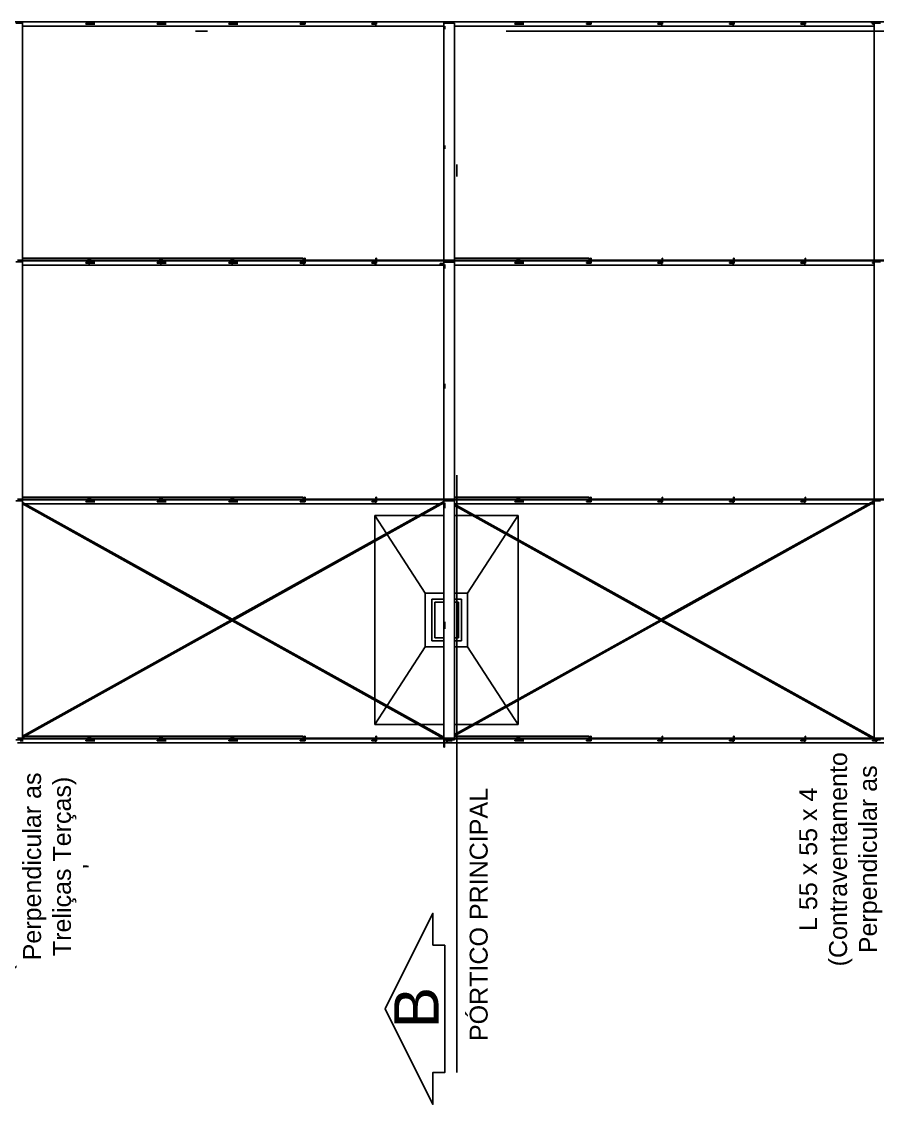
# Model space of a CAD drawing. Header units: inches. Extents: x -37 to 842, y -205 to 94.
# Drawn here: x 13.72 to 20.88, y -203.52 to -194.46 of the extents above; entities that cross this region are included whole.
import ezdxf

# ---------------------------------------------------------------- set-up
doc = ezdxf.new("R2010")
doc.units = ezdxf.units.IN
doc.header["$MEASUREMENT"] = 0
doc.linetypes.add('DIVIDE', pattern=[1.25, 0.5, -0.25, 0, -0.25, 0, -0.25])
for name, color, linetype in [('LCL-LINHACORTE', 171, 'DIVIDE'), ('LCL-TEXTO2', 171, 'Continuous'), ('Planta_coberta-VIS', 7, 'Continuous')]:
    doc.layers.add(name, color=color, linetype=linetype)
doc.layers.add('REFERENCIA_DAS_BARRAS', color=2, linetype='Continuous', lineweight=9)
doc.styles.add('Arial', font='arial.ttf')
doc.styles.get("Standard").update_dxf_attribs({"font": 'arial.ttf'})

msp = doc.modelspace()

# ---------------------------------------------------------------- linework, layer by layer
at = {"layer": 'LCL-LINHACORTE', "ltscale": 10}
for p, q in [((17.3576, -203.2551), (17.3576, -186.6446)), ((5.0703, -194.5401), (29.2764, -194.5401))]:
    msp.add_line(p, q, dxfattribs=at)
at = {"layer": 'LCL-LINHACORTE', "linetype": 'ByBlock'}
msp.add_lwpolyline([(17.2576, -202.1895), (17.2576, -203.2562), (17.1576, -203.2562), (17.1576, -203.5228), (16.7576, -202.7228), (17.1576, -201.9228), (17.1576, -202.1895), (17.2576, -202.1895)], dxfattribs=at)
at = {"layer": 'Planta_coberta-VIS'}
for p, q in [((6.5023, -194.4616), (17.2723, -194.4616)), ((13.6676, -194.4704), (13.7226, -194.4704)), ((13.6716, -194.4698), (13.7226, -194.4698)), ((13.7226, -194.4704), (13.7226, -194.4698)), ((13.7226, -196.4566), (13.7226, -194.4704)), ((13.7226, -194.4748), (13.729, -194.4748)), ((13.7226, -194.4798), (13.729, -194.4798)), ((13.7226, -194.4966), (16.6767, -194.4966)), ((14.2522, -194.4798), (14.2522, -194.4748)), ((14.2522, -194.4748), (14.2806, -194.4748)), ((14.2522, -194.4798), (14.2806, -194.4798)), ((14.2759, -194.4748), (14.2759, -194.4616)), ((14.2806, -194.4748), (14.3007, -194.4748)), ((14.2806, -194.4798), (14.3007, -194.4798)), ((14.2872, -194.4748), (14.2872, -194.4616)), ((14.2922, -194.4748), (14.2922, -194.4616)), ((14.3007, -194.4748), (14.3273, -194.4748)), ((14.3007, -194.4798), (14.3007, -194.4748)), ((14.3007, -194.4798), (14.3273, -194.4798)), ((14.8506, -194.4798), (14.8506, -194.4748)), ((14.8506, -194.4748), (14.879, -194.4748)), ((14.8506, -194.4798), (14.879, -194.4798)), ((14.8743, -194.4748), (14.8743, -194.4616)), ((14.879, -194.4748), (14.8991, -194.4748)), ((14.879, -194.4798), (14.8991, -194.4798)), ((14.8856, -194.4748), (14.8856, -194.4616)), ((14.8906, -194.4748), (14.8906, -194.4616)), ((14.8991, -194.4748), (14.9256, -194.4748)), ((14.8991, -194.4798), (14.8991, -194.4748)), ((14.8991, -194.4798), (14.9256, -194.4798)), ((15.4489, -194.4798), (15.4489, -194.4748)), ((15.4489, -194.4748), (15.4773, -194.4748)), ((15.4489, -194.4798), (15.4773, -194.4798)), ((15.4726, -194.4748), (15.4726, -194.4616)), ((15.4773, -194.4748), (15.4974, -194.4748)), ((15.4773, -194.4798), (15.4974, -194.4798)), ((15.4839, -194.4748), (15.4839, -194.4616)), ((15.4889, -194.4748), (15.4889, -194.4616)), ((15.4974, -194.4748), (15.524, -194.4748)), ((15.4974, -194.4798), (15.4974, -194.4748)), ((15.4974, -194.4798), (15.524, -194.4798)), ((16.0472, -194.4798), (16.0472, -194.4748)), ((16.0472, -194.4748), (16.0822, -194.4748)), ((16.0472, -194.4798), (16.0872, -194.4798)), ((16.0822, -194.4748), (16.0822, -194.4616)), ((16.0872, -194.4798), (16.0872, -194.4616)), ((16.6456, -194.4798), (16.6456, -194.4748)), ((16.6456, -194.4748), (16.6806, -194.4748)), ((16.6456, -194.4798), (16.6856, -194.4798)), ((16.6767, -194.4966), (16.6786, -194.4966)), ((16.6786, -194.4748), (16.6786, -194.4616)), ((16.6786, -194.4966), (16.6786, -194.4798)), ((16.6786, -194.4966), (16.6806, -194.4966)), ((16.6806, -194.4748), (16.6806, -194.4616)), ((16.6806, -194.4966), (17.2481, -194.4966)), ((16.6856, -194.4798), (16.6856, -194.4616)), ((17.2481, -194.4646), (17.2481, -194.4616)), ((17.2481, -194.4682), (17.2481, -194.4646)), ((17.2481, -194.4646), (17.3381, -194.4646)), ((17.2481, -194.4718), (17.2481, -194.4682)), ((17.2481, -194.4718), (17.3381, -194.4718)), ((17.2481, -196.4566), (17.2481, -194.4718)), ((17.2518, -194.5135), (17.2518, -194.4982)), ((17.2541, -194.4655), (17.3381, -194.4655)), ((17.2541, -194.4682), (17.2541, -194.4655)), ((17.2541, -194.4709), (17.2541, -194.4682)), ((17.2541, -194.4709), (17.3381, -194.4709)), ((17.2578, -194.4682), (17.2578, -194.4655)), ((17.2578, -194.4709), (17.2578, -194.4682)), ((17.2578, -194.4682), (17.2578, -194.4682)), ((17.2578, -194.5135), (17.2578, -194.4982)), ((17.2676, -194.4709), (17.2676, -194.4655)), ((17.2723, -194.4616), (17.2723, -194.4566)), ((17.2723, -194.4616), (17.2723, -194.4566)), ((17.2723, -194.4616), (28.0423, -194.4616)), ((17.2723, -194.4709), (17.2723, -194.4655)), ((17.2723, -194.4709), (17.2723, -194.4655)), ((17.277, -194.4709), (17.277, -194.4655)), ((17.3381, -194.4646), (17.3381, -194.4616)), ((17.3381, -194.4655), (17.3381, -194.4646)), ((17.3381, -194.4718), (17.3381, -194.4709)), ((17.3381, -196.4566), (17.3381, -194.4718)), ((17.3381, -194.4966), (19.07, -194.4966)), ((17.8422, -194.4798), (17.8422, -194.4748)), ((17.8422, -194.4748), (17.8706, -194.4748)), ((17.8422, -194.4798), (17.8706, -194.4798)), ((17.8659, -194.4748), (17.8659, -194.4616)), ((17.8706, -194.4748), (17.8907, -194.4748)), ((17.8706, -194.4798), (17.8907, -194.4798)), ((17.8772, -194.4748), (17.8772, -194.4616)), ((17.8822, -194.4748), (17.8822, -194.4616)), ((17.8907, -194.4748), (17.9173, -194.4748)), ((17.8907, -194.4798), (17.8907, -194.4748)), ((17.8907, -194.4798), (17.9173, -194.4798)), ((18.4406, -194.4798), (18.4406, -194.4748)), ((18.4406, -194.4748), (18.4756, -194.4748)), ((18.4406, -194.4798), (18.4806, -194.4798)), ((18.4756, -194.4748), (18.4756, -194.4616)), ((18.4806, -194.4798), (18.4806, -194.4616)), ((19.0389, -194.4798), (19.0389, -194.4748)), ((19.0389, -194.4748), (19.0739, -194.4748)), ((19.0389, -194.4798), (19.0789, -194.4798)), ((19.07, -194.4966), (19.072, -194.4966)), ((19.072, -194.4748), (19.072, -194.4616)), ((19.072, -194.4966), (19.072, -194.4798)), ((19.072, -194.4966), (19.0739, -194.4966)), ((19.0739, -194.4748), (19.0739, -194.4616)), ((19.0739, -194.4966), (19.6684, -194.4966)), ((19.0789, -194.4798), (19.0789, -194.4616)), ((19.6372, -194.4798), (19.6372, -194.4748)), ((19.6372, -194.4748), (19.6722, -194.4748)), ((19.6372, -194.4798), (19.6772, -194.4798)), ((19.6684, -194.4966), (19.6703, -194.4966)), ((19.6703, -194.4748), (19.6703, -194.4616)), ((19.6703, -194.4966), (19.6703, -194.4798)), ((19.6703, -194.4966), (19.6722, -194.4966)), ((19.6722, -194.4748), (19.6722, -194.4616)), ((19.6722, -194.4966), (20.2667, -194.4966)), ((19.6772, -194.4798), (19.6772, -194.4616)), ((20.2356, -194.4798), (20.2356, -194.4748)), ((20.2356, -194.4748), (20.2706, -194.4748)), ((20.2356, -194.4798), (20.2756, -194.4798)), ((20.2667, -194.4966), (20.2686, -194.4966)), ((20.2686, -194.4748), (20.2686, -194.4616)), ((20.2686, -194.4966), (20.2686, -194.4798)), ((20.2686, -194.4966), (20.2706, -194.4966)), ((20.2706, -194.4748), (20.2706, -194.4616)), ((20.2706, -194.4966), (20.8476, -194.4966)), ((20.2756, -194.4798), (20.2756, -194.4616)), ((20.822, -194.466), (20.822, -194.4616)), ((20.822, -194.4666), (20.822, -194.466)), ((20.822, -194.466), (20.877, -194.466)), ((20.822, -194.4666), (20.873, -194.4666)), ((20.8339, -194.4798), (20.8339, -194.4748)), ((20.8339, -194.4748), (20.8476, -194.4748)), ((20.8339, -194.4798), (20.8476, -194.4798)), ((20.8476, -194.4704), (20.8476, -194.4672)), ((20.8476, -194.4704), (20.9026, -194.4704)), ((20.8476, -196.4566), (20.8476, -194.4704)), ((20.8516, -194.4698), (20.8516, -194.4672)), ((20.8516, -194.4698), (20.9026, -194.4698)), ((20.867, -194.4698), (20.867, -194.4666)), ((20.8689, -194.4698), (20.8689, -194.4666)), ((20.873, -194.4682), (20.873, -194.4666)), ((20.8739, -194.4698), (20.8739, -194.4682)), ((17.2518, -194.5135), (17.2578, -194.5135)), ((17.2518, -194.5228), (17.2518, -194.5135)), ((17.2578, -194.5228), (17.2578, -194.5135)), ((17.2518, -195.512), (17.2518, -195.4957)), ((17.2578, -195.512), (17.2578, -195.4957)), ((17.2518, -195.512), (17.2578, -195.512)), ((17.2518, -195.5241), (17.2518, -195.512)), ((17.2578, -195.5241), (17.2578, -195.512)), ((13.6676, -196.4704), (13.7226, -196.4704)), ((13.6676, -196.4704), (13.7226, -196.4704)), ((13.6823, -196.4566), (14.2806, -196.4566)), ((13.6823, -196.4616), (14.2806, -196.4616)), ((13.7226, -196.4398), (14.2724, -196.4398)), ((13.7226, -196.4704), (13.7226, -196.4616)), ((13.7226, -198.4566), (13.7226, -196.4704)), ((13.7226, -196.4748), (13.729, -196.4748)), ((13.7226, -196.4798), (13.729, -196.4798)), ((13.7226, -196.4966), (14.2806, -196.4966)), ((14.2522, -196.4798), (14.2522, -196.4748)), ((14.2522, -196.4748), (14.2806, -196.4748)), ((14.2522, -196.4798), (14.2806, -196.4798)), ((14.2724, -196.4398), (14.2759, -196.4398)), ((14.2724, -196.4566), (14.2724, -196.4398)), ((14.2759, -196.4398), (14.2872, -196.4398)), ((14.2759, -196.4566), (14.2759, -196.4398)), ((14.2759, -196.4748), (14.2759, -196.4616)), ((14.2806, -196.4616), (14.2806, -196.4566)), ((14.2806, -196.4566), (14.879, -196.4566)), ((14.2806, -196.4616), (14.2806, -196.4566)), ((14.2806, -196.4748), (14.2806, -196.4616)), ((14.2806, -196.4616), (14.879, -196.4616)), ((14.2806, -196.4748), (14.2806, -196.4616)), ((14.2806, -196.4748), (14.3007, -196.4748)), ((14.2806, -196.4798), (14.3007, -196.4798)), ((14.2806, -196.4966), (14.2806, -196.4798)), ((14.2806, -196.4966), (14.2806, -196.4798)), ((14.2806, -196.4966), (14.879, -196.4966)), ((14.2872, -196.4566), (14.2872, -196.4398)), ((14.2872, -196.4398), (14.2922, -196.4398)), ((14.2872, -196.4748), (14.2872, -196.4616)), ((14.2922, -196.4398), (14.8707, -196.4398)), ((14.2922, -196.4566), (14.2922, -196.4398)), ((14.2922, -196.4748), (14.2922, -196.4616)), ((14.3007, -196.4748), (14.3273, -196.4748)), ((14.3007, -196.4798), (14.3007, -196.4748)), ((14.3007, -196.4798), (14.3273, -196.4798)), ((14.8506, -196.4798), (14.8506, -196.4748)), ((14.8506, -196.4748), (14.879, -196.4748)), ((14.8506, -196.4798), (14.879, -196.4798)), ((14.8707, -196.4398), (14.8743, -196.4398)), ((14.8707, -196.4566), (14.8707, -196.4398)), ((14.8743, -196.4398), (14.8856, -196.4398)), ((14.8743, -196.4566), (14.8743, -196.4398)), ((14.8743, -196.4748), (14.8743, -196.4616)), ((14.879, -196.4616), (14.879, -196.4566)), ((14.879, -196.4566), (15.4773, -196.4566)), ((14.879, -196.4616), (14.879, -196.4566)), ((14.879, -196.4748), (14.879, -196.4616)), ((14.879, -196.4616), (15.4773, -196.4616)), ((14.879, -196.4748), (14.879, -196.4616)), ((14.879, -196.4748), (14.8991, -196.4748)), ((14.879, -196.4798), (14.8991, -196.4798)), ((14.879, -196.4966), (14.879, -196.4798)), ((14.879, -196.4966), (14.879, -196.4798)), ((14.879, -196.4966), (15.4773, -196.4966)), ((14.8856, -196.4566), (14.8856, -196.4398)), ((14.8856, -196.4398), (14.8906, -196.4398)), ((14.8856, -196.4748), (14.8856, -196.4616)), ((14.8906, -196.4398), (15.4691, -196.4398)), ((14.8906, -196.4566), (14.8906, -196.4398)), ((14.8906, -196.4748), (14.8906, -196.4616)), ((14.8991, -196.4748), (14.9256, -196.4748)), ((14.8991, -196.4798), (14.8991, -196.4748)), ((14.8991, -196.4798), (14.9256, -196.4798)), ((15.4489, -196.4798), (15.4489, -196.4748)), ((15.4489, -196.4748), (15.4773, -196.4748)), ((15.4489, -196.4798), (15.4773, -196.4798)), ((15.4691, -196.4398), (15.4726, -196.4398)), ((15.4691, -196.4566), (15.4691, -196.4398)), ((15.4726, -196.4398), (15.4839, -196.4398)), ((15.4726, -196.4566), (15.4726, -196.4398)), ((15.4726, -196.4748), (15.4726, -196.4616)), ((15.4773, -196.4616), (15.4773, -196.4566)), ((15.4773, -196.4566), (16.0756, -196.4566)), ((15.4773, -196.4616), (15.4773, -196.4566)), ((15.4773, -196.4748), (15.4773, -196.4616)), ((15.4773, -196.4616), (16.0756, -196.4616)), ((15.4773, -196.4748), (15.4773, -196.4616)), ((15.4773, -196.4748), (15.4974, -196.4748)), ((15.4773, -196.4798), (15.4974, -196.4798)), ((15.4773, -196.4966), (15.4773, -196.4798)), ((15.4773, -196.4966), (15.4773, -196.4798)), ((15.4773, -196.4966), (16.0756, -196.4966)), ((15.4839, -196.4566), (15.4839, -196.4398)), ((15.4839, -196.4398), (15.4889, -196.4398)), ((15.4839, -196.4748), (15.4839, -196.4616)), ((15.4889, -196.4398), (16.0709, -196.4398)), ((15.4889, -196.4566), (15.4889, -196.4398)), ((15.4889, -196.4748), (15.4889, -196.4616)), ((15.4974, -196.4748), (15.524, -196.4748)), ((15.4974, -196.4798), (15.4974, -196.4748)), ((15.4974, -196.4798), (15.524, -196.4798)), ((16.0472, -196.4798), (16.0472, -196.4748)), ((16.0472, -196.4748), (16.0822, -196.4748)), ((16.0472, -196.4798), (16.0872, -196.4798)), ((16.0709, -196.4566), (16.0709, -196.4398)), ((16.0756, -196.4616), (16.0756, -196.4566)), ((16.0756, -196.4566), (16.674, -196.4566)), ((16.0756, -196.4616), (16.0756, -196.4566)), ((16.0756, -196.4748), (16.0756, -196.4616)), ((16.0756, -196.4616), (16.674, -196.4616)), ((16.0756, -196.4748), (16.0756, -196.4616)), ((16.0756, -196.4966), (16.0756, -196.4798)), ((16.0756, -196.4966), (16.0756, -196.4798)), ((16.0756, -196.4966), (16.674, -196.4966)), ((16.0822, -196.4566), (16.0822, -196.4398)), ((16.0822, -196.4398), (16.0872, -196.4398)), ((16.0822, -196.4748), (16.0822, -196.4616)), ((16.0872, -196.4566), (16.0872, -196.4398)), ((16.0872, -196.4798), (16.0872, -196.4616)), ((16.6456, -196.4798), (16.6456, -196.4748)), ((16.6456, -196.4748), (16.6806, -196.4748)), ((16.6456, -196.4798), (16.6856, -196.4798)), ((16.674, -196.4616), (16.674, -196.4566)), ((16.674, -196.4566), (17.2723, -196.4566)), ((16.674, -196.4616), (16.674, -196.4566)), ((16.674, -196.4748), (16.674, -196.4616)), ((16.674, -196.4616), (17.2723, -196.4616)), ((16.674, -196.4748), (16.674, -196.4616)), ((16.674, -196.4966), (16.674, -196.4798)), ((16.674, -196.4966), (16.674, -196.4798)), ((16.674, -196.4966), (16.6767, -196.4966)), ((16.6767, -196.4966), (16.6786, -196.4966)), ((16.6786, -196.4748), (16.6786, -196.4616)), ((16.6786, -196.4966), (16.6786, -196.4798)), ((16.6786, -196.4966), (16.6806, -196.4966)), ((16.6806, -196.4566), (16.6806, -196.4398)), ((16.6806, -196.4398), (16.6856, -196.4398)), ((16.6806, -196.4748), (16.6806, -196.4616)), ((16.6806, -196.4966), (17.2481, -196.4966)), ((16.6856, -196.4566), (16.6856, -196.4398)), ((16.6856, -196.4798), (16.6856, -196.4616)), ((17.2178, -196.4887), (17.2178, -196.4827)), ((17.2178, -196.4827), (17.2481, -196.4827)), ((17.2178, -196.4887), (17.2481, -196.4887)), ((17.2481, -196.4718), (17.2481, -196.4616)), ((17.2481, -196.4718), (17.3381, -196.4718)), ((17.2481, -198.4566), (17.2481, -196.4718)), ((17.2481, -196.4718), (17.3381, -196.4718)), ((17.2518, -196.5101), (17.2518, -196.4931)), ((17.2578, -196.5101), (17.2578, -196.4931)), ((17.2723, -196.4616), (17.2723, -196.4566)), ((17.2723, -196.4566), (28.0423, -196.4566)), ((17.2723, -196.4616), (17.2723, -196.4566)), ((17.2723, -196.4616), (28.0423, -196.4616)), ((17.3381, -196.4398), (17.8624, -196.4398)), ((17.3381, -196.4718), (17.3381, -196.4616)), ((17.3381, -198.4566), (17.3381, -196.4718)), ((17.3381, -196.4966), (19.07, -196.4966)), ((17.8422, -196.4798), (17.8422, -196.4748)), ((17.8422, -196.4748), (17.8706, -196.4748)), ((17.8422, -196.4798), (17.8706, -196.4798)), ((17.8624, -196.4398), (17.8659, -196.4398)), ((17.8624, -196.4566), (17.8624, -196.4398)), ((17.8659, -196.4398), (17.8772, -196.4398)), ((17.8659, -196.4566), (17.8659, -196.4398)), ((17.8659, -196.4748), (17.8659, -196.4616)), ((17.8706, -196.4748), (17.8907, -196.4748)), ((17.8706, -196.4798), (17.8907, -196.4798)), ((17.8772, -196.4566), (17.8772, -196.4398)), ((17.8772, -196.4398), (17.8822, -196.4398)), ((17.8772, -196.4748), (17.8772, -196.4616)), ((17.8822, -196.4398), (18.4643, -196.4398)), ((17.8822, -196.4566), (17.8822, -196.4398)), ((17.8822, -196.4748), (17.8822, -196.4616)), ((17.8907, -196.4748), (17.9173, -196.4748)), ((17.8907, -196.4798), (17.8907, -196.4748)), ((17.8907, -196.4798), (17.9173, -196.4798)), ((18.4406, -196.4798), (18.4406, -196.4748)), ((18.4406, -196.4748), (18.4756, -196.4748)), ((18.4406, -196.4798), (18.4806, -196.4798)), ((18.4643, -196.4566), (18.4643, -196.4398)), ((18.4756, -196.4566), (18.4756, -196.4398)), ((18.4756, -196.4398), (18.4806, -196.4398)), ((18.4756, -196.4748), (18.4756, -196.4616)), ((18.4806, -196.4566), (18.4806, -196.4398)), ((18.4806, -196.4798), (18.4806, -196.4616)), ((19.0389, -196.4798), (19.0389, -196.4748)), ((19.0389, -196.4748), (19.0739, -196.4748)), ((19.0389, -196.4798), (19.0789, -196.4798)), ((19.07, -196.4966), (19.072, -196.4966)), ((19.072, -196.4748), (19.072, -196.4616)), ((19.072, -196.4966), (19.072, -196.4798)), ((19.072, -196.4966), (19.0739, -196.4966)), ((19.0739, -196.4566), (19.0739, -196.4398)), ((19.0739, -196.4398), (19.0789, -196.4398)), ((19.0739, -196.4748), (19.0739, -196.4616)), ((19.0739, -196.4966), (19.6684, -196.4966)), ((19.0789, -196.4566), (19.0789, -196.4398)), ((19.0789, -196.4798), (19.0789, -196.4616)), ((19.6372, -196.4798), (19.6372, -196.4748)), ((19.6372, -196.4748), (19.6722, -196.4748)), ((19.6372, -196.4798), (19.6772, -196.4798)), ((19.6684, -196.4966), (19.6703, -196.4966)), ((19.6703, -196.4748), (19.6703, -196.4616)), ((19.6703, -196.4966), (19.6703, -196.4798)), ((19.6703, -196.4966), (19.6722, -196.4966)), ((19.6722, -196.4566), (19.6722, -196.4398)), ((19.6722, -196.4398), (19.6772, -196.4398)), ((19.6722, -196.4748), (19.6722, -196.4616)), ((19.6722, -196.4966), (20.2667, -196.4966)), ((19.6772, -196.4566), (19.6772, -196.4398)), ((19.6772, -196.4798), (19.6772, -196.4616)), ((20.2356, -196.4798), (20.2356, -196.4748)), ((20.2356, -196.4748), (20.2706, -196.4748)), ((20.2356, -196.4798), (20.2756, -196.4798)), ((20.2667, -196.4966), (20.2686, -196.4966)), ((20.2686, -196.4748), (20.2686, -196.4616)), ((20.2686, -196.4966), (20.2686, -196.4798)), ((20.2686, -196.4966), (20.2706, -196.4966)), ((20.2706, -196.4566), (20.2706, -196.4398)), ((20.2706, -196.4398), (20.2756, -196.4398)), ((20.2706, -196.4748), (20.2706, -196.4616)), ((20.2706, -196.4966), (20.8476, -196.4966)), ((20.2756, -196.4566), (20.2756, -196.4398)), ((20.2756, -196.4798), (20.2756, -196.4616)), ((20.8339, -196.4798), (20.8339, -196.4748)), ((20.8339, -196.4748), (20.8476, -196.4748)), ((20.8339, -196.4798), (20.8476, -196.4798)), ((20.8476, -196.4704), (20.8476, -196.4616)), ((20.8476, -196.4704), (20.9026, -196.4704)), ((20.8476, -196.4704), (20.9026, -196.4704)), ((20.8476, -198.4566), (20.8476, -196.4704)), ((17.2518, -196.5101), (17.2578, -196.5101)), ((17.2518, -196.526), (17.2518, -196.5101)), ((17.2578, -196.526), (17.2578, -196.5101)), ((17.2518, -197.5077), (17.2518, -197.4904)), ((17.2578, -197.5077), (17.2578, -197.4904)), ((17.2518, -197.5077), (17.2578, -197.5077)), ((17.2518, -197.5288), (17.2518, -197.5077)), ((17.2578, -197.5288), (17.2578, -197.5077)), ((13.6676, -198.4704), (13.7226, -198.4704)), ((13.6676, -198.4704), (13.7226, -198.4704)), ((13.6823, -198.4566), (17.2723, -198.4566)), ((13.6823, -198.4616), (17.2723, -198.4616)), ((13.7226, -198.4398), (14.2724, -198.4398)), ((13.7226, -198.4704), (13.7226, -198.4616)), ((13.7226, -200.4566), (13.7226, -198.4704)), ((13.7226, -198.4748), (13.729, -198.4748)), ((13.7226, -198.4798), (13.729, -198.4798)), ((13.7226, -200.4468), (17.2481, -198.4827)), ((15.4773, -199.4625), (13.7226, -198.4849)), ((15.4773, -199.4625), (13.7226, -198.485)), ((15.4773, -199.4626), (13.7226, -198.4851)), ((15.4773, -199.4629), (13.7226, -198.4853)), ((15.4773, -199.4632), (13.7226, -198.4856)), ((15.4773, -199.4636), (13.7226, -198.486)), ((15.4773, -199.464), (13.7226, -198.4865)), ((15.4773, -199.4645), (13.7226, -198.487)), ((15.4773, -199.4651), (13.7226, -198.4876)), ((15.4773, -199.4658), (13.7226, -198.4882)), ((15.4773, -199.4664), (13.7226, -198.4889)), ((15.4773, -199.4671), (13.7226, -198.4896)), ((15.4773, -199.4678), (13.7226, -198.4903)), ((15.4773, -199.4686), (13.7226, -198.491)), ((17.2481, -200.4558), (13.7226, -198.4917)), ((15.4754, -199.4689), (13.7226, -198.4924)), ((15.4742, -199.4689), (13.7226, -198.4931)), ((15.473, -199.4689), (13.7226, -198.4937)), ((15.4719, -199.4688), (13.7226, -198.4943)), ((15.4708, -199.4688), (13.7226, -198.4948)), ((15.4699, -199.4687), (13.7226, -198.4953)), ((15.4691, -199.4686), (13.7226, -198.4957)), ((14.2522, -198.4798), (14.2522, -198.4748)), ((14.2522, -198.4748), (14.2806, -198.4748)), ((14.2522, -198.4798), (14.2806, -198.4798)), ((14.2724, -198.4398), (14.2759, -198.4398)), ((14.2724, -198.4566), (14.2724, -198.4398)), ((14.2759, -198.4398), (14.2872, -198.4398)), ((14.2759, -198.4566), (14.2759, -198.4398)), ((14.2759, -198.4748), (14.2759, -198.4616)), ((14.2806, -198.4748), (14.3007, -198.4748)), ((14.2806, -198.4798), (14.3007, -198.4798)), ((14.2872, -198.4566), (14.2872, -198.4398)), ((14.2872, -198.4398), (14.2922, -198.4398)), ((14.2872, -198.4748), (14.2872, -198.4616)), ((14.2922, -198.4398), (14.8707, -198.4398)), ((14.2922, -198.4566), (14.2922, -198.4398)), ((14.2922, -198.4748), (14.2922, -198.4616)), ((14.3007, -198.4748), (14.3273, -198.4748)), ((14.3007, -198.4798), (14.3007, -198.4748)), ((14.3007, -198.4798), (14.3273, -198.4798)), ((14.8506, -198.4798), (14.8506, -198.4748)), ((14.8506, -198.4748), (14.879, -198.4748)), ((14.8506, -198.4798), (14.879, -198.4798)), ((14.8707, -198.4398), (14.8743, -198.4398)), ((14.8707, -198.4566), (14.8707, -198.4398)), ((14.8743, -198.4398), (14.8856, -198.4398)), ((14.8743, -198.4566), (14.8743, -198.4398)), ((14.8743, -198.4748), (14.8743, -198.4616)), ((14.879, -198.4748), (14.8991, -198.4748)), ((14.879, -198.4798), (14.8991, -198.4798)), ((14.8856, -198.4566), (14.8856, -198.4398)), ((14.8856, -198.4398), (14.8906, -198.4398)), ((14.8856, -198.4748), (14.8856, -198.4616)), ((14.8906, -198.4398), (15.4691, -198.4398)), ((14.8906, -198.4566), (14.8906, -198.4398)), ((14.8906, -198.4748), (14.8906, -198.4616)), ((14.8991, -198.4748), (14.9256, -198.4748)), ((14.8991, -198.4798), (14.8991, -198.4748)), ((14.8991, -198.4798), (14.9256, -198.4798)), ((15.4489, -198.4798), (15.4489, -198.4748)), ((15.4489, -198.4748), (15.4773, -198.4748)), ((15.4489, -198.4798), (15.4773, -198.4798)), ((15.4691, -198.4398), (15.4726, -198.4398)), ((15.4691, -198.4566), (15.4691, -198.4398)), ((15.4726, -198.4398), (15.4839, -198.4398)), ((15.4726, -198.4566), (15.4726, -198.4398)), ((15.4726, -198.4748), (15.4726, -198.4616)), ((15.4773, -198.4748), (15.4974, -198.4748)), ((15.4773, -199.4625), (17.2481, -198.476)), ((15.4773, -199.4625), (17.2481, -198.476)), ((15.4773, -199.4626), (17.2481, -198.4761)), ((15.4773, -199.4629), (17.2481, -198.4764)), ((15.4773, -199.4632), (17.2481, -198.4767)), ((15.4773, -199.4636), (17.2481, -198.477)), ((15.4773, -199.464), (17.2481, -198.4775)), ((15.4773, -199.4645), (17.2481, -198.478)), ((15.4773, -199.4651), (17.2481, -198.4786)), ((15.4773, -199.4658), (17.2481, -198.4792)), ((15.4773, -198.4798), (15.4974, -198.4798)), ((15.4773, -199.4664), (17.2481, -198.4799)), ((15.4773, -199.4671), (17.2481, -198.4806)), ((15.4773, -199.4678), (17.2481, -198.4813)), ((15.4773, -199.4686), (17.2481, -198.482)), ((15.4791, -199.4689), (17.2481, -198.4834)), ((15.4804, -199.4689), (17.2481, -198.4841)), ((15.4816, -199.4689), (17.2481, -198.4847)), ((15.4827, -199.4688), (17.2481, -198.4853)), ((15.4837, -199.4688), (17.2481, -198.4858)), ((15.4839, -198.4566), (15.4839, -198.4398)), ((15.4839, -198.4398), (15.4889, -198.4398)), ((15.4839, -198.4748), (15.4839, -198.4616)), ((15.4847, -199.4687), (17.2481, -198.4863)), ((15.4855, -199.4686), (17.2481, -198.4867)), ((15.4862, -199.4686), (17.2481, -198.487)), ((15.4867, -199.4685), (17.2481, -198.4872)), ((15.4871, -199.4684), (17.2481, -198.4874)), ((15.4874, -199.4683), (17.2481, -198.4874)), ((15.4889, -198.4398), (16.0709, -198.4398)), ((15.4889, -198.4566), (15.4889, -198.4398)), ((15.4889, -198.4748), (15.4889, -198.4616)), ((15.4974, -198.4748), (15.524, -198.4748)), ((15.4974, -198.4798), (15.4974, -198.4748)), ((15.4974, -198.4798), (15.524, -198.4798)), ((16.0472, -198.4798), (16.0472, -198.4748)), ((16.0472, -198.4748), (16.0822, -198.4748)), ((16.0472, -198.4798), (16.0872, -198.4798)), ((16.0709, -198.4566), (16.0709, -198.4398)), ((16.0822, -198.4566), (16.0822, -198.4398)), ((16.0822, -198.4398), (16.0872, -198.4398)), ((16.0822, -198.4748), (16.0822, -198.4616)), ((16.0872, -198.4566), (16.0872, -198.4398)), ((16.0872, -198.4798), (16.0872, -198.4616)), ((16.6456, -198.4798), (16.6456, -198.4748)), ((16.6456, -198.4748), (16.6806, -198.4748)), ((16.6456, -198.4798), (16.6856, -198.4798)), ((16.6786, -198.4748), (16.6786, -198.4616)), ((16.6786, -198.4966), (16.6786, -198.4798)), ((16.6806, -198.4566), (16.6806, -198.4398)), ((16.6806, -198.4398), (16.6856, -198.4398)), ((16.6806, -198.4748), (16.6806, -198.4616)), ((16.6856, -198.4566), (16.6856, -198.4398)), ((16.6856, -198.4798), (16.6856, -198.4616)), ((17.2481, -198.4718), (17.2481, -198.4616)), ((17.2481, -198.4718), (17.3381, -198.4718)), ((17.2481, -200.4566), (17.2481, -198.4718)), ((17.2481, -198.4718), (17.3381, -198.4718)), ((17.2518, -198.5047), (17.2518, -198.4876)), ((17.2578, -198.5047), (17.2578, -198.4876)), ((17.2723, -198.4616), (17.2723, -198.4566)), ((17.2723, -198.4566), (28.0423, -198.4566)), ((17.2723, -198.4616), (17.2723, -198.4566)), ((17.2723, -198.4616), (28.0423, -198.4616)), ((17.3381, -198.4398), (17.8624, -198.4398)), ((17.3381, -198.4718), (17.3381, -198.4616)), ((17.3381, -200.4566), (17.3381, -198.4718)), ((17.3381, -200.4326), (20.8476, -198.4775)), ((17.8422, -198.4798), (17.8422, -198.4748)), ((17.8422, -198.4748), (17.8706, -198.4748)), ((17.8422, -198.4798), (17.8706, -198.4798)), ((17.8624, -198.4398), (17.8659, -198.4398)), ((17.8624, -198.4566), (17.8624, -198.4398)), ((17.8659, -198.4398), (17.8772, -198.4398)), ((17.8659, -198.4566), (17.8659, -198.4398)), ((17.8659, -198.4748), (17.8659, -198.4616)), ((17.8706, -198.4748), (17.8907, -198.4748)), ((17.8706, -198.4798), (17.8907, -198.4798)), ((17.8772, -198.4566), (17.8772, -198.4398)), ((17.8772, -198.4398), (17.8822, -198.4398)), ((17.8772, -198.4748), (17.8772, -198.4616)), ((17.8822, -198.4398), (18.4643, -198.4398)), ((17.8822, -198.4566), (17.8822, -198.4398)), ((17.8822, -198.4748), (17.8822, -198.4616)), ((17.8907, -198.4748), (17.9173, -198.4748)), ((17.8907, -198.4798), (17.8907, -198.4748)), ((17.8907, -198.4798), (17.9173, -198.4798)), ((18.4406, -198.4798), (18.4406, -198.4748)), ((18.4406, -198.4748), (18.4756, -198.4748)), ((18.4406, -198.4798), (18.4806, -198.4798)), ((18.4643, -198.4566), (18.4643, -198.4398)), ((18.4756, -198.4566), (18.4756, -198.4398)), ((18.4756, -198.4398), (18.4806, -198.4398)), ((18.4756, -198.4748), (18.4756, -198.4616)), ((18.4806, -198.4566), (18.4806, -198.4398)), ((18.4806, -198.4798), (18.4806, -198.4616)), ((19.0389, -198.4798), (19.0389, -198.4748)), ((19.0389, -198.4748), (19.0739, -198.4748)), ((19.0389, -198.4798), (19.0789, -198.4798)), ((19.0673, -199.4632), (20.8476, -198.4714)), ((19.0673, -199.4636), (20.8476, -198.4718)), ((19.0673, -199.464), (20.8476, -198.4722)), ((19.0673, -199.4645), (20.8476, -198.4727)), ((19.0673, -199.4651), (20.8476, -198.4733)), ((19.0673, -199.4658), (20.8476, -198.4739)), ((19.0673, -199.4664), (20.8476, -198.4746)), ((19.0673, -199.4671), (20.8476, -198.4753)), ((19.0673, -199.4678), (20.8476, -198.476)), ((19.0673, -199.4686), (20.8476, -198.4767)), ((19.0673, -199.4625), (20.8339, -198.4783)), ((19.0673, -199.4625), (20.8339, -198.4783)), ((19.0673, -199.4626), (20.8339, -198.4785)), ((19.0673, -199.4629), (20.8339, -198.4787)), ((19.0691, -199.4689), (20.8476, -198.4782)), ((19.0704, -199.4689), (20.8476, -198.4788)), ((19.0716, -199.4689), (20.8476, -198.4794)), ((19.072, -198.4748), (19.072, -198.4616)), ((19.072, -198.4966), (19.072, -198.4798)), ((19.0727, -199.4688), (20.8476, -198.48)), ((19.0737, -199.4688), (20.8476, -198.4806)), ((19.0739, -198.4566), (19.0739, -198.4398)), ((19.0739, -198.4398), (19.0789, -198.4398)), ((19.0739, -198.4748), (19.0739, -198.4616)), ((19.0747, -199.4687), (20.8476, -198.481)), ((19.0755, -199.4686), (20.8476, -198.4814)), ((19.0762, -199.4686), (20.8476, -198.4817)), ((19.0767, -199.4685), (20.8476, -198.4819)), ((19.0771, -199.4684), (20.8476, -198.4821)), ((19.0774, -199.4683), (20.8476, -198.4821)), ((19.0789, -198.4566), (19.0789, -198.4398)), ((19.0789, -198.4798), (19.0789, -198.4616)), ((19.6372, -198.4798), (19.6372, -198.4748)), ((19.6372, -198.4748), (19.6722, -198.4748)), ((19.6372, -198.4798), (19.6772, -198.4798)), ((19.6703, -198.4748), (19.6703, -198.4616)), ((19.6703, -198.4966), (19.6703, -198.4798)), ((19.6722, -198.4566), (19.6722, -198.4398)), ((19.6722, -198.4398), (19.6772, -198.4398)), ((19.6722, -198.4748), (19.6722, -198.4616)), ((19.6772, -198.4566), (19.6772, -198.4398)), ((19.6772, -198.4798), (19.6772, -198.4616)), ((20.2356, -198.4798), (20.2356, -198.4748)), ((20.2356, -198.4748), (20.2706, -198.4748)), ((20.2356, -198.4798), (20.2756, -198.4798)), ((20.2686, -198.4748), (20.2686, -198.4616)), ((20.2686, -198.4966), (20.2686, -198.4798)), ((20.2706, -198.4566), (20.2706, -198.4398)), ((20.2706, -198.4398), (20.2756, -198.4398)), ((20.2706, -198.4748), (20.2706, -198.4616)), ((20.2756, -198.4566), (20.2756, -198.4398)), ((20.2756, -198.4798), (20.2756, -198.4616)), ((20.8339, -198.4789), (20.8339, -198.4748)), ((20.8339, -198.4748), (20.8407, -198.4748)), ((20.838, -198.4764), (20.8476, -198.4711)), ((20.8402, -198.4748), (20.8476, -198.4707)), ((20.8402, -198.4748), (20.8476, -198.4707)), ((20.8405, -198.4748), (20.8476, -198.4708)), ((20.8476, -198.4704), (20.8476, -198.4616)), ((20.8476, -198.4704), (20.9026, -198.4704)), ((20.8476, -198.4704), (20.9026, -198.4704)), ((20.8476, -200.4566), (20.8476, -198.4704)), ((15.4684, -199.4686), (13.7226, -198.496)), ((15.4678, -199.4685), (13.7226, -198.4962)), ((15.4674, -199.4684), (13.7226, -198.4963)), ((15.4672, -199.4683), (13.7226, -198.4964)), ((13.7226, -198.4966), (13.723, -198.4966)), ((13.7435, -198.4966), (16.6767, -198.4966)), ((16.6767, -198.4966), (16.6786, -198.4966)), ((16.6786, -198.4966), (16.6806, -198.4966)), ((16.6806, -198.4966), (17.211, -198.4966)), ((17.2316, -198.4966), (17.2481, -198.4966)), ((17.2518, -198.5047), (17.2578, -198.5047)), ((17.2518, -198.5333), (17.2518, -198.5047)), ((17.2578, -198.5333), (17.2578, -198.5047)), ((17.3381, -198.4966), (19.07, -198.4966)), ((19.0673, -199.4625), (17.3381, -198.4991)), ((19.0673, -199.4625), (17.3381, -198.4992)), ((19.0673, -199.4626), (17.3381, -198.4993)), ((19.0673, -199.4629), (17.3381, -198.4995)), ((19.0673, -199.4632), (17.3381, -198.4998)), ((19.0673, -199.4636), (17.3381, -198.5002)), ((19.0673, -199.464), (17.3381, -198.5007)), ((19.0673, -199.4645), (17.3381, -198.5012)), ((19.0673, -199.4651), (17.3381, -198.5018)), ((19.0673, -199.4658), (17.3381, -198.5024)), ((19.0673, -199.4664), (17.3381, -198.5031)), ((19.0673, -199.4671), (17.3381, -198.5038)), ((19.0673, -199.4678), (17.3381, -198.5045)), ((19.0673, -199.4686), (17.3381, -198.5052)), ((20.8395, -200.4566), (17.3381, -198.5059)), ((19.0654, -199.4689), (17.3381, -198.5066)), ((19.0642, -199.4689), (17.3381, -198.5073)), ((19.063, -199.4689), (17.3381, -198.5079)), ((19.0619, -199.4688), (17.3381, -198.5085)), ((19.0608, -199.4688), (17.3381, -198.509)), ((19.0599, -199.4687), (17.3381, -198.5095)), ((19.0591, -199.4686), (17.3381, -198.5099)), ((19.0584, -199.4686), (17.3381, -198.5102)), ((19.0578, -199.4685), (17.3381, -198.5104)), ((19.0574, -199.4684), (17.3381, -198.5105)), ((19.0572, -199.4683), (17.3381, -198.5106)), ((19.07, -198.4966), (19.072, -198.4966)), ((19.072, -198.4966), (19.0739, -198.4966)), ((19.0739, -198.4966), (19.6684, -198.4966)), ((19.6684, -198.4966), (19.6703, -198.4966)), ((19.6703, -198.4966), (19.6722, -198.4966)), ((19.6722, -198.4966), (20.2667, -198.4966)), ((20.2667, -198.4966), (20.2686, -198.4966)), ((20.2686, -198.4966), (20.2706, -198.4966)), ((20.2706, -198.4966), (20.801, -198.4966)), ((20.8216, -198.4966), (20.8476, -198.4966)), ((16.6703, -198.7978), (16.6703, -198.5932)), ((16.6703, -198.5932), (16.768, -198.7434)), ((16.6703, -198.5932), (17.0376, -198.5932)), ((16.6703, -198.7978), (16.6703, -198.5932)), ((16.6703, -198.5932), (17.0376, -198.5932)), ((17.0582, -198.5932), (17.2481, -198.5932)), ((17.0582, -198.5932), (17.2481, -198.5932)), ((17.3381, -198.5932), (17.4864, -198.5932)), ((17.3381, -198.5932), (17.4864, -198.5932)), ((17.5069, -198.5932), (17.8703, -198.5932)), ((17.5069, -198.5932), (17.8703, -198.5932)), ((17.7736, -198.7418), (17.8703, -198.5932)), ((17.8703, -198.7956), (17.8703, -198.5932)), ((17.8703, -198.7956), (17.8703, -198.5932)), ((16.7735, -198.7518), (17.0933, -199.2432)), ((17.4473, -199.2432), (17.7681, -198.7502)), ((16.6703, -200.1271), (16.6703, -198.8093)), ((16.6703, -200.1271), (16.6703, -198.8093)), ((17.8703, -200.1293), (17.8703, -198.8071)), ((17.8703, -200.1293), (17.8703, -198.8071)), ((17.0933, -199.6932), (17.0933, -199.2432)), ((17.0933, -199.2432), (17.2481, -199.2432)), ((17.1473, -199.6432), (17.1473, -199.2932)), ((17.1473, -199.2932), (17.2481, -199.2932)), ((17.3381, -199.2432), (17.4473, -199.2432)), ((17.3381, -199.2932), (17.3973, -199.2932)), ((17.3973, -199.6432), (17.3973, -199.2932)), ((17.4473, -199.6932), (17.4473, -199.2432)), ((17.1723, -199.6182), (17.1723, -199.3182)), ((17.1723, -199.3182), (17.2481, -199.3182)), ((17.3381, -199.3182), (17.3723, -199.3182)), ((17.3723, -199.6182), (17.3723, -199.3182)), ((13.7226, -200.44), (15.467, -199.4682)), ((13.7226, -200.4401), (15.4671, -199.4682)), ((13.7226, -200.4402), (15.4672, -199.4683)), ((13.7226, -200.4404), (15.4674, -199.4684)), ((13.7226, -200.4411), (15.4683, -199.4685)), ((13.7226, -200.4407), (15.4678, -199.4685)), ((13.7226, -200.4416), (15.469, -199.4686)), ((13.7226, -200.4421), (15.4698, -199.4687)), ((13.7226, -200.4433), (15.4718, -199.4688)), ((13.7226, -200.4427), (15.4708, -199.4688)), ((13.7226, -200.4461), (15.4766, -199.4689)), ((13.7226, -200.4454), (15.4753, -199.4689)), ((13.7226, -200.4447), (15.4741, -199.4689)), ((13.7226, -200.444), (15.4729, -199.4689)), ((13.7226, -200.4475), (15.4773, -199.47)), ((13.7226, -200.4482), (15.4773, -199.4706)), ((13.7226, -200.4488), (15.4773, -199.4713)), ((13.7226, -200.4494), (15.4773, -199.4718)), ((13.7226, -200.4499), (15.4773, -199.4724)), ((13.7226, -200.4504), (15.4773, -199.4728)), ((13.7226, -200.4508), (15.4773, -199.4732)), ((13.7226, -200.4511), (15.4773, -199.4735)), ((13.7226, -200.4513), (15.4773, -199.4737)), ((13.7226, -200.4515), (15.4773, -199.4739)), ((13.7226, -200.4514), (15.4773, -199.4739)), ((17.2481, -200.4565), (15.4773, -199.47)), ((17.2471, -200.4566), (15.4773, -199.4706)), ((17.246, -200.4566), (15.4773, -199.4713)), ((17.2449, -200.4566), (15.4773, -199.4718)), ((17.244, -200.4566), (15.4773, -199.4724)), ((17.2432, -200.4566), (15.4773, -199.4728)), ((17.2425, -200.4566), (15.4773, -199.4732)), ((17.2419, -200.4566), (15.4773, -199.4735)), ((17.2415, -200.4566), (15.4773, -199.4737)), ((17.2412, -200.4566), (15.4773, -199.4739)), ((17.2413, -200.4566), (15.4773, -199.4739)), ((17.2481, -200.4551), (15.4779, -199.4689)), ((17.2481, -200.4544), (15.4792, -199.4689)), ((17.2481, -200.4536), (15.4805, -199.4689)), ((17.2481, -200.4529), (15.4817, -199.4689)), ((17.2481, -200.4523), (15.4828, -199.4688)), ((17.2481, -200.4516), (15.4838, -199.4688)), ((17.2481, -200.4511), (15.4847, -199.4687)), ((17.2481, -200.4505), (15.4856, -199.4686)), ((17.2481, -200.4501), (15.4862, -199.4685)), ((17.2481, -200.4497), (15.4868, -199.4685)), ((17.2481, -200.4494), (15.4872, -199.4684)), ((17.2481, -200.4492), (15.4874, -199.4683)), ((17.2481, -200.449), (15.4875, -199.4682)), ((17.2481, -200.449), (15.4876, -199.4682)), ((17.2518, -199.5009), (17.2518, -199.4847)), ((17.2578, -199.5009), (17.2578, -199.4847)), ((17.3381, -200.4258), (19.057, -199.4682)), ((17.3381, -200.4259), (19.0571, -199.4682)), ((17.3381, -200.426), (19.0572, -199.4683)), ((17.3381, -200.4262), (19.0574, -199.4684)), ((17.3381, -200.4269), (19.0583, -199.4685)), ((17.3381, -200.4265), (19.0578, -199.4685)), ((17.3381, -200.4274), (19.059, -199.4686)), ((17.3381, -200.4279), (19.0598, -199.4687)), ((17.3381, -200.4291), (19.0618, -199.4688)), ((17.3381, -200.4285), (19.0608, -199.4688)), ((17.3381, -200.4319), (19.0666, -199.4689)), ((17.3381, -200.4312), (19.0653, -199.4689)), ((17.3381, -200.4305), (19.0641, -199.4689)), ((17.3381, -200.4298), (19.0629, -199.4689)), ((17.3381, -200.4333), (19.0673, -199.47)), ((17.3381, -200.434), (19.0673, -199.4706)), ((17.3381, -200.4346), (19.0673, -199.4713)), ((17.3381, -200.4352), (19.0673, -199.4718)), ((17.3381, -200.4357), (19.0673, -199.4724)), ((17.3381, -200.4362), (19.0673, -199.4728)), ((17.3381, -200.4366), (19.0673, -199.4732)), ((17.3381, -200.4369), (19.0673, -199.4735)), ((17.3381, -200.4371), (19.0673, -199.4737)), ((17.3381, -200.4373), (19.0673, -199.4739)), ((17.3381, -200.4372), (19.0673, -199.4739)), ((20.8383, -200.4566), (19.0673, -199.47)), ((20.8371, -200.4566), (19.0673, -199.4706)), ((20.836, -200.4566), (19.0673, -199.4713)), ((20.8349, -200.4566), (19.0673, -199.4718)), ((20.834, -200.4566), (19.0673, -199.4724)), ((20.8332, -200.4566), (19.0673, -199.4728)), ((20.8325, -200.4566), (19.0673, -199.4732)), ((20.8319, -200.4566), (19.0673, -199.4735)), ((20.8315, -200.4566), (19.0673, -199.4737)), ((20.8312, -200.4566), (19.0673, -199.4739)), ((20.8313, -200.4566), (19.0673, -199.4739)), ((20.8408, -200.4566), (19.0679, -199.4689)), ((20.8421, -200.4566), (19.0692, -199.4689)), ((20.8434, -200.4566), (19.0705, -199.4689)), ((20.8446, -200.4566), (19.0717, -199.4689)), ((20.8458, -200.4566), (19.0728, -199.4688)), ((20.847, -200.4566), (19.0738, -199.4688)), ((20.8476, -200.4564), (19.0747, -199.4687)), ((20.8476, -200.4558), (19.0756, -199.4686)), ((20.8476, -200.4554), (19.0762, -199.4685)), ((20.8476, -200.455), (19.0768, -199.4685)), ((20.8476, -200.4547), (19.0772, -199.4684)), ((20.8476, -200.4545), (19.0774, -199.4683)), ((20.8476, -200.4543), (19.0775, -199.4682)), ((20.8476, -200.4543), (19.0776, -199.4682)), ((17.2518, -199.5009), (17.2578, -199.5009)), ((17.2518, -199.541), (17.2518, -199.5009)), ((17.2578, -199.541), (17.2578, -199.5009)), ((17.1473, -199.6432), (17.2481, -199.6432)), ((17.1723, -199.6182), (17.2481, -199.6182)), ((17.3381, -199.6182), (17.3723, -199.6182)), ((17.3381, -199.6432), (17.3973, -199.6432)), ((16.7735, -200.1846), (17.0933, -199.6932)), ((17.0933, -199.6932), (17.2481, -199.6932)), ((17.3381, -199.6932), (17.4473, -199.6932)), ((17.4473, -199.6932), (17.7681, -200.1862)), ((16.6703, -200.3432), (16.6703, -200.1385)), ((16.6703, -200.3432), (16.6703, -200.1385)), ((16.6703, -200.3432), (16.768, -200.193)), ((17.7736, -200.1946), (17.8703, -200.3432)), ((17.8703, -200.3432), (17.8703, -200.1408)), ((17.8703, -200.3432), (17.8703, -200.1408)), ((16.6703, -200.3432), (17.0376, -200.3432)), ((16.6703, -200.3432), (17.0376, -200.3432)), ((17.0582, -200.3432), (17.2481, -200.3432)), ((17.0582, -200.3432), (17.2481, -200.3432)), ((17.3381, -200.3432), (17.4864, -200.3432)), ((17.3381, -200.3432), (17.4864, -200.3432)), ((17.5069, -200.3432), (17.8703, -200.3432)), ((17.5069, -200.3432), (17.8703, -200.3432)), ((13.6676, -200.4704), (13.7226, -200.4704)), ((13.6823, -200.4566), (17.2723, -200.4566)), ((13.6823, -200.4616), (17.2723, -200.4616)), ((13.7024, -200.4748), (13.729, -200.4748)), ((13.7024, -200.4798), (13.729, -200.4798)), ((13.7226, -200.4398), (13.723, -200.4398)), ((13.7226, -200.4704), (13.7226, -200.4616)), ((13.7435, -200.4398), (14.2724, -200.4398)), ((14.2522, -200.4798), (14.2522, -200.4748)), ((14.2522, -200.4748), (14.2806, -200.4748)), ((14.2522, -200.4798), (14.2806, -200.4798)), ((14.2724, -200.4398), (14.2759, -200.4398)), ((14.2724, -200.4566), (14.2724, -200.4398)), ((14.2759, -200.4398), (14.2872, -200.4398)), ((14.2759, -200.4566), (14.2759, -200.4398)), ((14.2759, -200.4748), (14.2759, -200.4616)), ((14.2806, -200.4748), (14.3007, -200.4748)), ((14.2806, -200.4798), (14.3007, -200.4798)), ((14.2872, -200.4566), (14.2872, -200.4398)), ((14.2872, -200.4398), (14.2922, -200.4398)), ((14.2872, -200.4748), (14.2872, -200.4616)), ((14.2922, -200.4398), (14.8707, -200.4398)), ((14.2922, -200.4566), (14.2922, -200.4398)), ((14.2922, -200.4748), (14.2922, -200.4616)), ((14.3007, -200.4748), (14.3273, -200.4748)), ((14.3007, -200.4798), (14.3007, -200.4748)), ((14.3007, -200.4798), (14.3273, -200.4798)), ((14.8506, -200.4798), (14.8506, -200.4748)), ((14.8506, -200.4748), (14.879, -200.4748)), ((14.8506, -200.4798), (14.879, -200.4798)), ((14.8707, -200.4398), (14.8743, -200.4398)), ((14.8707, -200.4566), (14.8707, -200.4398)), ((14.8743, -200.4398), (14.8856, -200.4398)), ((14.8743, -200.4566), (14.8743, -200.4398)), ((14.8743, -200.4748), (14.8743, -200.4616)), ((14.879, -200.4748), (14.8991, -200.4748)), ((14.879, -200.4798), (14.8991, -200.4798)), ((14.8856, -200.4566), (14.8856, -200.4398)), ((14.8856, -200.4398), (14.8906, -200.4398)), ((14.8856, -200.4748), (14.8856, -200.4616)), ((14.8906, -200.4398), (15.4691, -200.4398)), ((14.8906, -200.4566), (14.8906, -200.4398)), ((14.8906, -200.4748), (14.8906, -200.4616)), ((14.8991, -200.4748), (14.9256, -200.4748)), ((14.8991, -200.4798), (14.8991, -200.4748)), ((14.8991, -200.4798), (14.9256, -200.4798)), ((15.4489, -200.4798), (15.4489, -200.4748)), ((15.4489, -200.4748), (15.4773, -200.4748)), ((15.4489, -200.4798), (15.4773, -200.4798)), ((15.4691, -200.4398), (15.4726, -200.4398)), ((15.4691, -200.4566), (15.4691, -200.4398)), ((15.4726, -200.4398), (15.4839, -200.4398)), ((15.4726, -200.4566), (15.4726, -200.4398)), ((15.4726, -200.4748), (15.4726, -200.4616)), ((15.4773, -200.4748), (15.4974, -200.4748)), ((15.4773, -200.4798), (15.4974, -200.4798)), ((15.4839, -200.4566), (15.4839, -200.4398)), ((15.4839, -200.4398), (15.4889, -200.4398)), ((15.4839, -200.4748), (15.4839, -200.4616)), ((15.4889, -200.4398), (16.0709, -200.4398)), ((15.4889, -200.4566), (15.4889, -200.4398)), ((15.4889, -200.4748), (15.4889, -200.4616)), ((15.4974, -200.4748), (15.524, -200.4748)), ((15.4974, -200.4798), (15.4974, -200.4748)), ((15.4974, -200.4798), (15.524, -200.4798)), ((16.0472, -200.4798), (16.0472, -200.4748)), ((16.0472, -200.4748), (16.0822, -200.4748)), ((16.0472, -200.4798), (16.0872, -200.4798)), ((16.0709, -200.4566), (16.0709, -200.4398)), ((16.0822, -200.4566), (16.0822, -200.4398)), ((16.0822, -200.4398), (16.0872, -200.4398)), ((16.0822, -200.4748), (16.0822, -200.4616)), ((16.0872, -200.4566), (16.0872, -200.4398)), ((16.0872, -200.4798), (16.0872, -200.4616)), ((16.6456, -200.4798), (16.6456, -200.4748)), ((16.6456, -200.4748), (16.6806, -200.4748)), ((16.6456, -200.4798), (16.6856, -200.4798)), ((16.6786, -200.4748), (16.6786, -200.4616)), ((16.6786, -200.4966), (16.6786, -200.4798)), ((16.6806, -200.4566), (16.6806, -200.4398)), ((16.6806, -200.4398), (16.6856, -200.4398)), ((16.6806, -200.4748), (16.6806, -200.4616)), ((16.6856, -200.4566), (16.6856, -200.4398)), ((16.6856, -200.4798), (16.6856, -200.4616)), ((17.2481, -200.4718), (17.2481, -200.4616)), ((17.2481, -200.4718), (17.3381, -200.4718)), ((17.2481, -200.534), (17.2481, -200.4718)), ((17.2541, -200.534), (17.2541, -200.4718)), ((17.2657, -200.4798), (17.2924, -200.4798)), ((17.2676, -200.4748), (17.2676, -200.4718)), ((17.2676, -200.4748), (17.2924, -200.4748)), ((17.2699, -200.4726), (17.2685, -200.4718)), ((17.2699, -200.4725), (17.2685, -200.4718)), ((17.27, -200.4725), (17.2688, -200.4718)), ((17.2701, -200.4723), (17.2692, -200.4718)), ((17.2703, -200.4721), (17.2697, -200.4718)), ((17.2699, -200.4726), (17.2699, -200.4725)), ((17.2699, -200.4725), (17.27, -200.4725)), ((17.27, -200.4725), (17.2701, -200.4723)), ((17.2701, -200.4723), (17.2703, -200.4721)), ((17.2703, -200.4721), (17.2705, -200.4718)), ((17.2705, -200.4718), (17.2704, -200.4718)), ((17.2705, -200.4718), (17.2705, -200.4718)), ((17.2723, -200.4616), (17.2723, -200.4566)), ((17.2723, -200.4566), (28.0423, -200.4566)), ((17.2723, -200.4616), (17.2723, -200.4566)), ((17.2723, -200.4616), (28.0423, -200.4616)), ((17.2723, -200.4748), (17.2723, -200.4718)), ((17.2723, -200.4748), (17.2723, -200.4718)), ((17.2723, -200.4966), (17.2723, -200.4798)), ((17.2723, -200.4966), (17.2723, -200.4798)), ((17.274, -200.4718), (17.2741, -200.4718)), ((17.2741, -200.4718), (17.2743, -200.4721)), ((17.2741, -200.4718), (17.2742, -200.4718)), ((17.2743, -200.4721), (17.2748, -200.4718)), ((17.2743, -200.4721), (17.2744, -200.4723)), ((17.2744, -200.4723), (17.2754, -200.4718)), ((17.2744, -200.4723), (17.2746, -200.4725)), ((17.2746, -200.4725), (17.2758, -200.4718)), ((17.2746, -200.4725), (17.2747, -200.4725)), ((17.2747, -200.4726), (17.2761, -200.4718)), ((17.2747, -200.4725), (17.276, -200.4718)), ((17.2747, -200.4725), (17.2747, -200.4726)), ((17.277, -200.4748), (17.277, -200.4718)), ((17.277, -200.4966), (17.277, -200.4798)), ((17.2924, -200.4748), (17.319, -200.4748)), ((17.2924, -200.4798), (17.2924, -200.4748)), ((17.2924, -200.4798), (17.319, -200.4798)), ((17.3381, -200.4398), (17.8624, -200.4398)), ((17.3381, -200.4718), (17.3381, -200.4616)), ((17.8422, -200.4798), (17.8422, -200.4748)), ((17.8422, -200.4748), (17.8706, -200.4748)), ((17.8422, -200.4798), (17.8706, -200.4798)), ((17.8624, -200.4398), (17.8659, -200.4398)), ((17.8624, -200.4566), (17.8624, -200.4398)), ((17.8659, -200.4398), (17.8772, -200.4398)), ((17.8659, -200.4566), (17.8659, -200.4398)), ((17.8659, -200.4748), (17.8659, -200.4616)), ((17.8706, -200.4748), (17.8907, -200.4748)), ((17.8706, -200.4798), (17.8907, -200.4798)), ((17.8772, -200.4566), (17.8772, -200.4398)), ((17.8772, -200.4398), (17.8822, -200.4398)), ((17.8772, -200.4748), (17.8772, -200.4616)), ((17.8822, -200.4398), (18.4643, -200.4398)), ((17.8822, -200.4566), (17.8822, -200.4398)), ((17.8822, -200.4748), (17.8822, -200.4616)), ((17.8907, -200.4748), (17.9173, -200.4748)), ((17.8907, -200.4798), (17.8907, -200.4748)), ((17.8907, -200.4798), (17.9173, -200.4798)), ((18.4406, -200.4798), (18.4406, -200.4748)), ((18.4406, -200.4748), (18.4756, -200.4748)), ((18.4406, -200.4798), (18.4806, -200.4798)), ((18.4643, -200.4566), (18.4643, -200.4398)), ((18.4756, -200.4566), (18.4756, -200.4398)), ((18.4756, -200.4398), (18.4806, -200.4398)), ((18.4756, -200.4748), (18.4756, -200.4616)), ((18.4806, -200.4566), (18.4806, -200.4398)), ((18.4806, -200.4798), (18.4806, -200.4616)), ((19.0389, -200.4798), (19.0389, -200.4748)), ((19.0389, -200.4748), (19.0739, -200.4748)), ((19.0389, -200.4798), (19.0789, -200.4798)), ((19.072, -200.4748), (19.072, -200.4616)), ((19.072, -200.4966), (19.072, -200.4798)), ((19.0739, -200.4566), (19.0739, -200.4398)), ((19.0739, -200.4398), (19.0789, -200.4398)), ((19.0739, -200.4748), (19.0739, -200.4616)), ((19.0789, -200.4566), (19.0789, -200.4398)), ((19.0789, -200.4798), (19.0789, -200.4616)), ((19.6372, -200.4798), (19.6372, -200.4748)), ((19.6372, -200.4748), (19.6722, -200.4748)), ((19.6372, -200.4798), (19.6772, -200.4798)), ((19.6703, -200.4748), (19.6703, -200.4616)), ((19.6703, -200.4966), (19.6703, -200.4798)), ((19.6722, -200.4566), (19.6722, -200.4398)), ((19.6722, -200.4398), (19.6772, -200.4398)), ((19.6722, -200.4748), (19.6722, -200.4616)), ((19.6772, -200.4566), (19.6772, -200.4398)), ((19.6772, -200.4798), (19.6772, -200.4616)), ((20.2356, -200.4798), (20.2356, -200.4748)), ((20.2356, -200.4748), (20.2706, -200.4748)), ((20.2356, -200.4798), (20.2756, -200.4798)), ((20.2686, -200.4748), (20.2686, -200.4616)), ((20.2686, -200.4966), (20.2686, -200.4798)), ((20.2706, -200.4566), (20.2706, -200.4398)), ((20.2706, -200.4398), (20.2756, -200.4398)), ((20.2706, -200.4748), (20.2706, -200.4616)), ((20.2756, -200.4566), (20.2756, -200.4398)), ((20.2756, -200.4798), (20.2756, -200.4616)), ((20.8339, -200.4798), (20.8339, -200.4748)), ((20.8339, -200.4748), (20.8689, -200.4748)), ((20.8339, -200.4798), (20.8739, -200.4798)), ((20.8476, -200.4657), (20.8402, -200.4616)), ((20.8476, -200.4657), (20.8402, -200.4616)), ((20.8476, -200.4655), (20.8405, -200.4616)), ((20.8476, -200.4653), (20.8409, -200.4616)), ((20.8476, -200.465), (20.8414, -200.4616)), ((20.8476, -200.4646), (20.8421, -200.4616)), ((20.8476, -200.4642), (20.843, -200.4616)), ((20.8476, -200.4637), (20.8439, -200.4616)), ((20.8476, -200.4631), (20.8449, -200.4616)), ((20.8476, -200.4624), (20.8461, -200.4616)), ((20.8476, -200.4618), (20.8473, -200.4616)), ((20.8476, -200.4704), (20.8476, -200.4616)), ((20.8476, -200.4704), (20.9026, -200.4704)), ((20.8599, -200.4726), (20.8559, -200.4704)), ((20.8599, -200.4725), (20.856, -200.4704)), ((20.86, -200.4725), (20.8562, -200.4704)), ((20.8601, -200.4723), (20.8566, -200.4704)), ((20.8603, -200.4721), (20.8572, -200.4704)), ((20.8605, -200.4718), (20.8579, -200.4704)), ((20.8607, -200.4715), (20.8587, -200.4704)), ((20.861, -200.4711), (20.8597, -200.4704)), ((20.8599, -200.4726), (20.8599, -200.4725)), ((20.8599, -200.4725), (20.86, -200.4725)), ((20.86, -200.4725), (20.8601, -200.4723)), ((20.8601, -200.4723), (20.8603, -200.4721)), ((20.8603, -200.4721), (20.8605, -200.4718)), ((20.8605, -200.4718), (20.8607, -200.4715)), ((20.8613, -200.4707), (20.8607, -200.4704)), ((20.8607, -200.4715), (20.861, -200.4711)), ((20.861, -200.4711), (20.8613, -200.4707)), ((20.8613, -200.4707), (20.8614, -200.4704)), ((20.8631, -200.4704), (20.8633, -200.4707)), ((20.8633, -200.4707), (20.8639, -200.4704)), ((20.8633, -200.4707), (20.8636, -200.4711)), ((20.8636, -200.4711), (20.8649, -200.4704)), ((20.8636, -200.4711), (20.8638, -200.4715)), ((20.8638, -200.4715), (20.8659, -200.4704)), ((20.8638, -200.4715), (20.8641, -200.4718)), ((20.8641, -200.4718), (20.8667, -200.4704)), ((20.8641, -200.4718), (20.8643, -200.4721)), ((20.8643, -200.4721), (20.8674, -200.4704)), ((20.8643, -200.4721), (20.8644, -200.4723)), ((20.8644, -200.4723), (20.8679, -200.4704)), ((20.8644, -200.4723), (20.8646, -200.4725)), ((20.8646, -200.4725), (20.8683, -200.4704)), ((20.8646, -200.4725), (20.8647, -200.4725)), ((20.8647, -200.4726), (20.8686, -200.4704)), ((20.8647, -200.4725), (20.8686, -200.4704)), ((20.8647, -200.4725), (20.8647, -200.4726)), ((20.867, -200.4748), (20.867, -200.4713)), ((20.867, -200.4966), (20.867, -200.4798)), ((20.8689, -200.4748), (20.8689, -200.4704)), ((20.8739, -200.4798), (20.8739, -200.4704)), ((13.6823, -200.4966), (16.6767, -200.4966)), ((16.6767, -200.4966), (16.6786, -200.4966)), ((16.6786, -200.4966), (16.6806, -200.4966)), ((16.6806, -200.4966), (17.2481, -200.4966)), ((17.2481, -200.534), (17.2541, -200.534)), ((17.2541, -200.4966), (17.2723, -200.4966)), ((17.2541, -200.5009), (17.2578, -200.5009)), ((17.2578, -200.5009), (17.2578, -200.4966)), ((17.2723, -200.4966), (17.275, -200.4966)), ((17.275, -200.4966), (17.277, -200.4966)), ((17.277, -200.4966), (17.2789, -200.4966)), ((17.2789, -200.4966), (19.07, -200.4966)), ((19.07, -200.4966), (19.072, -200.4966)), ((19.072, -200.4966), (19.0739, -200.4966)), ((19.0739, -200.4966), (19.6684, -200.4966)), ((19.6684, -200.4966), (19.6703, -200.4966)), ((19.6703, -200.4966), (19.6722, -200.4966)), ((19.6722, -200.4966), (20.2667, -200.4966)), ((20.2667, -200.4966), (20.2686, -200.4966)), ((20.2686, -200.4966), (20.2706, -200.4966)), ((20.2706, -200.4966), (20.865, -200.4966)), ((20.865, -200.4966), (20.867, -200.4966)), ((20.867, -200.4966), (20.8689, -200.4966)), ((20.8689, -200.4966), (21.4634, -200.4966))]:
    msp.add_line(p, q, dxfattribs=at)

# ---------------------------------------------------------------- texts
at = {"layer": 'LCL-TEXTO2', "insert": (16.8329, -202.8859), "char_height": 0.3718, "attachment_point": 1, "rotation": 90, "style": 'Arial'}
msp.add_mtext('B', dxfattribs=at)
at = {"layer": 'REFERENCIA_DAS_BARRAS', "char_height": 0.15, "attachment_point": 5, "rotation": 90}
for insert in [(13.803, -201.531), (20.7968, -201.4713)]:
    msp.add_mtext_dynamic_manual_height_columns("L 55 x 55 x 4 (Contraventamento Perpendicular as Treliças Terças)\\P'", width=1.622662, gutter_width=0.0767, heights=[0], dxfattribs=dict(at, insert=insert))
at = {"layer": 'REFERENCIA_DAS_BARRAS', "insert": (17.5408, -201.9336), "char_height": 0.15, "attachment_point": 5, "rotation": 90}
msp.add_mtext('PÓRTICO PRINCIPAL', dxfattribs=at)

doc.saveas('drawing.dxf')
